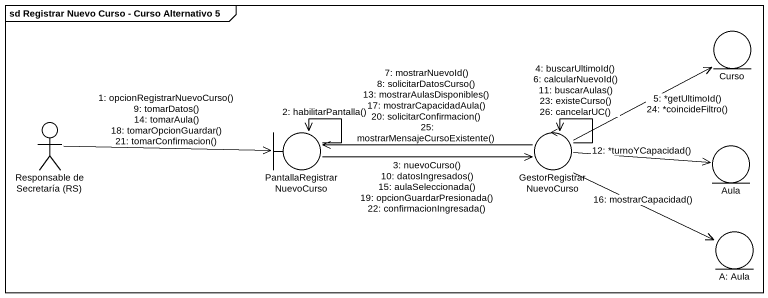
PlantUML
@startuml
mainframe sd Registrar Nuevo Curso - Curso Alternativo 5
entity Curso
actor "Responsable de Secretaría (RS)" as Responsable_de_Secretaría_RS
boundary PantallaRegistrarNuevoCurso
control GestorRegistrarNuevoCurso
entity Aula
entity "A: Aula" as A_Aula
Responsable_de_Secretaría_RS -right-> PantallaRegistrarNuevoCurso : 1: opcionRegistrarNuevoCurso()\n9: tomarDatos()\n14: tomarAula()\n18: tomarOpcionGuardar()\n21: tomarConfirmacion()
PantallaRegistrarNuevoCurso --> PantallaRegistrarNuevoCurso : 2: habilitarPantalla()
PantallaRegistrarNuevoCurso -right-> GestorRegistrarNuevoCurso : 3: nuevoCurso()\n10: datosIngresados()\n15: aulaSeleccionada()\n19: opcionGuardarPresionada()\n22: confirmacionIngresada()
GestorRegistrarNuevoCurso --> GestorRegistrarNuevoCurso : 4: buscarUltimoId()\n6: calcularNuevoId()\n11: buscarAulas()\n23: existeCurso()\n26: cancelarUC()
GestorRegistrarNuevoCurso -right-> Curso : 5: *getUltimoId()\n24: *coincideFiltro()
GestorRegistrarNuevoCurso -left-> PantallaRegistrarNuevoCurso : 7: mostrarNuevoId()\n8: solicitarDatosCurso()\n13: mostrarAulasDisponibles()\n17: mostrarCapacidadAula()\n20: solicitarConfirmacion()\n25: mostrarMensajeCursoExistente()
GestorRegistrarNuevoCurso -right-> Aula : 12: *turnoYCapacidad()
GestorRegistrarNuevoCurso -right-> A_Aula : 16: mostrarCapacidad()
@enduml
